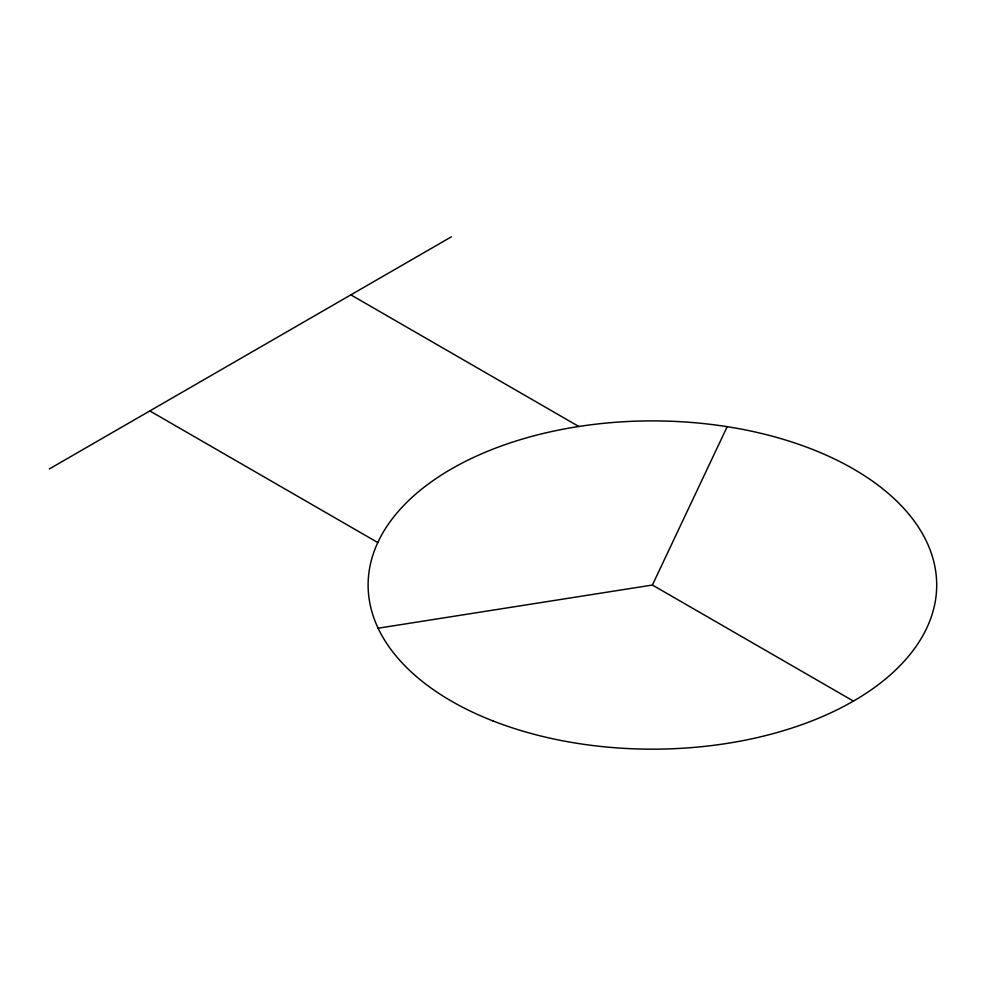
<?xml version="1.0" encoding="UTF-8"?>
<svg xmlns="http://www.w3.org/2000/svg" width="986" height="986" viewBox="0 0 986 986"><rect width="100%" height="100%" fill="white"/><g stroke="black" fill="none" stroke-linecap="round" stroke-linejoin="round"><path stroke-width="1.48" d="M378.106 628.218L652.399 585.031L727.2 426.667M49.3 468.966L451.366 236.837M350.843 294.863L578.819 426.482M652.399 585.031L853.432 701.095M149.81 410.928L377.786 542.546M493.049 720.963A284.301 164.144 0 0 0 935.973 596.74A284.301 164.144 0 0 0 528.176 437.39A284.301 164.144 0 0 0 493.049 720.963"/></g></svg>
